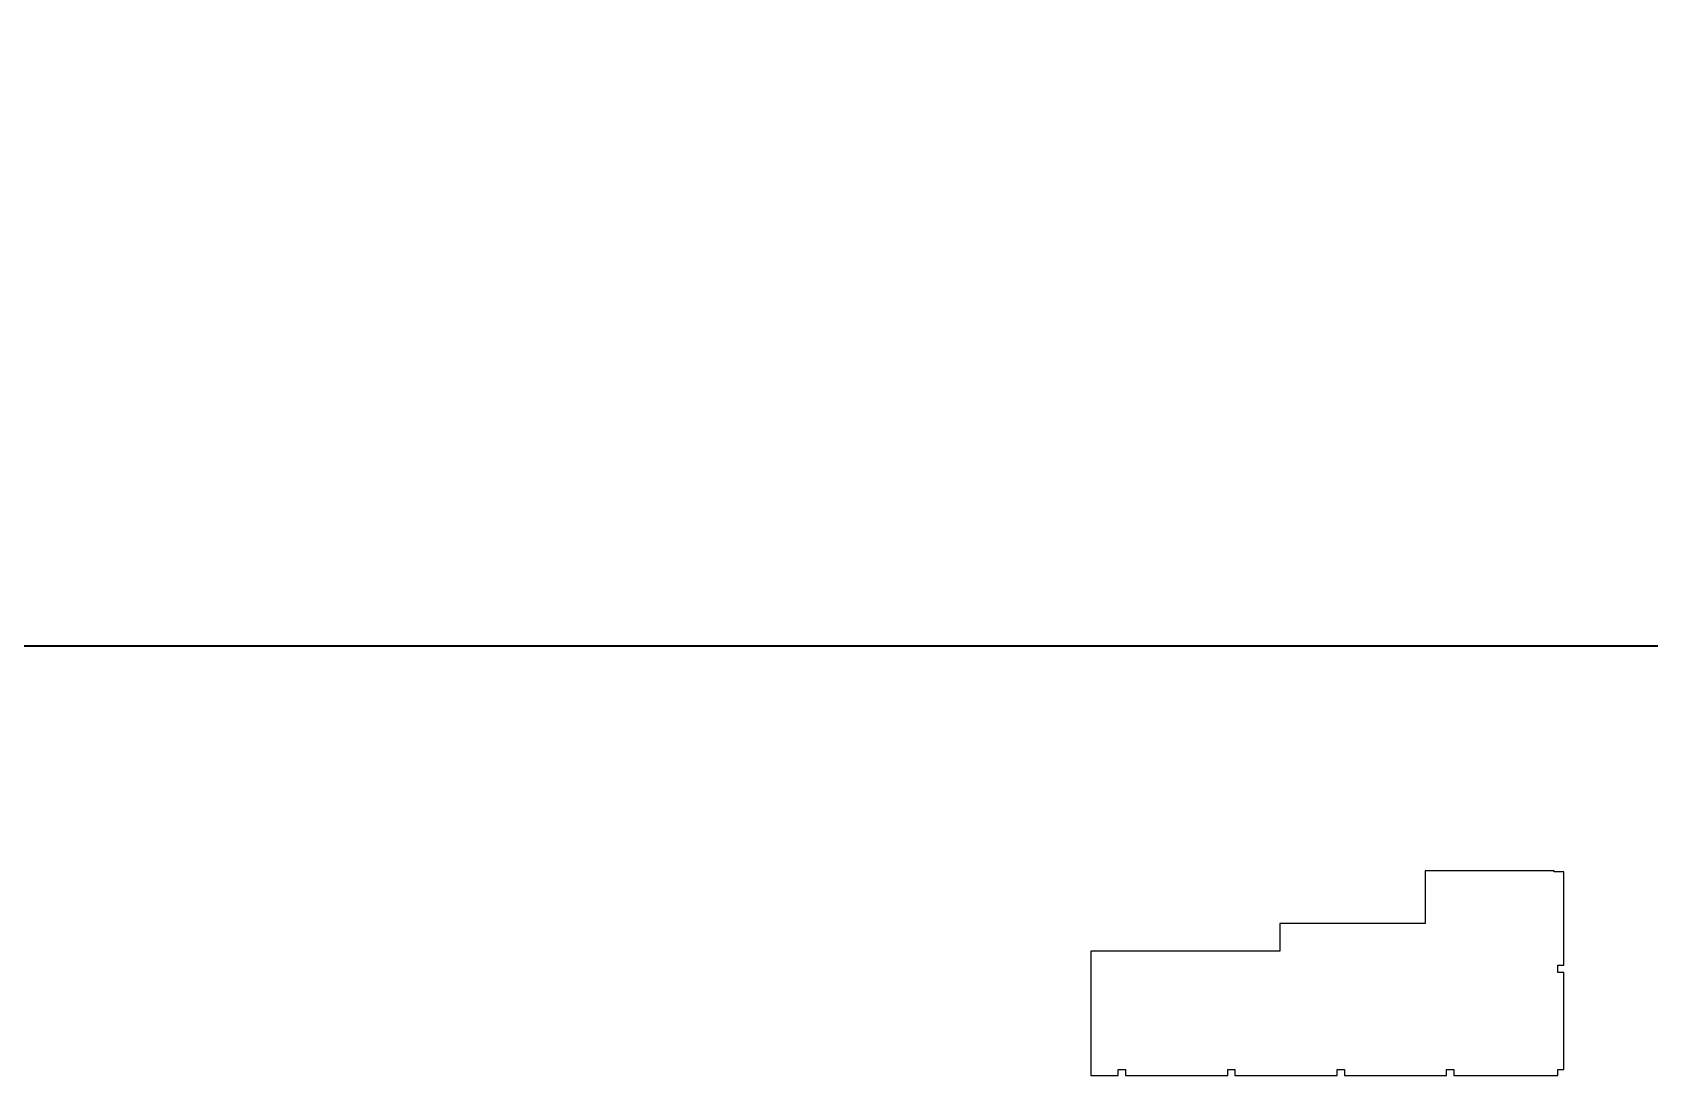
# Model space of a CAD drawing. Extents: x 6529560 to 6558080, y 5579316 to 5588131.
# Drawn here: x 6543898.1 to 6543986.8, y 5579416.9 to 5579474.1 of the extents above; entities that cross this region are included whole.
import ezdxf

# ---------------------------------------------------------------- set-up
doc = ezdxf.new("R2010")
doc.units = 0
doc.header["$MEASUREMENT"] = 0
doc.layers.add('arch_osie opisy', color=1, linetype='CONTINUOUS')
doc.layers.add('arch_powierzchnia', color=6, linetype='CONTINUOUS', lineweight=35)

msp = doc.modelspace()

# ---------------------------------------------------------------- linework, layer by layer
at = {"layer": 'arch_osie opisy', "elevation": -7.2191}
msp.add_lwpolyline([(6543956.1205, 5579423.7166), (6543956.1207, 5579416.8916), (6543957.6281, 5579416.8916), (6543957.6281, 5579417.2216), (6543958.0281, 5579417.2216), (6543958.0281, 5579416.8916), (6543963.6281, 5579416.8916), (6543963.6281, 5579417.2216), (6543964.0281, 5579417.2216), (6543964.0281, 5579416.8916), (6543969.6281, 5579416.8916), (6543969.6281, 5579417.2216), (6543970.0281, 5579417.2216), (6543970.0281, 5579416.8916), (6543975.6281, 5579416.8916), (6543975.6281, 5579417.2216), (6543976.0281, 5579417.2216), (6543976.0281, 5579416.8916), (6543981.7281, 5579416.8916), (6543981.7281, 5579417.2216), (6543982.0581, 5579417.2216), (6543982.0581, 5579422.5466), (6543981.7281, 5579422.5466), (6543981.7281, 5579422.9466), (6543982.0586, 5579422.9466), (6543982.0581, 5579428.0716), (6543981.5281, 5579428.0716), (6543981.5281, 5579428.1216), (6543974.4573, 5579428.1216), (6543974.4573, 5579425.2417), (6543966.4823, 5579425.2394), (6543966.4823, 5579423.7166), (6543956.1205, 5579423.7166)], close=True, dxfattribs=at)
at = {"layer": 'arch_powierzchnia'}
msp.add_lwpolyline([(6543241.5105, 5579440.4581), (6544098.1793, 5579440.4581), (6544098.1793, 5579693.1461), (6543241.5105, 5579693.1461)], close=True, dxfattribs=at)

doc.saveas('drawing.dxf')
